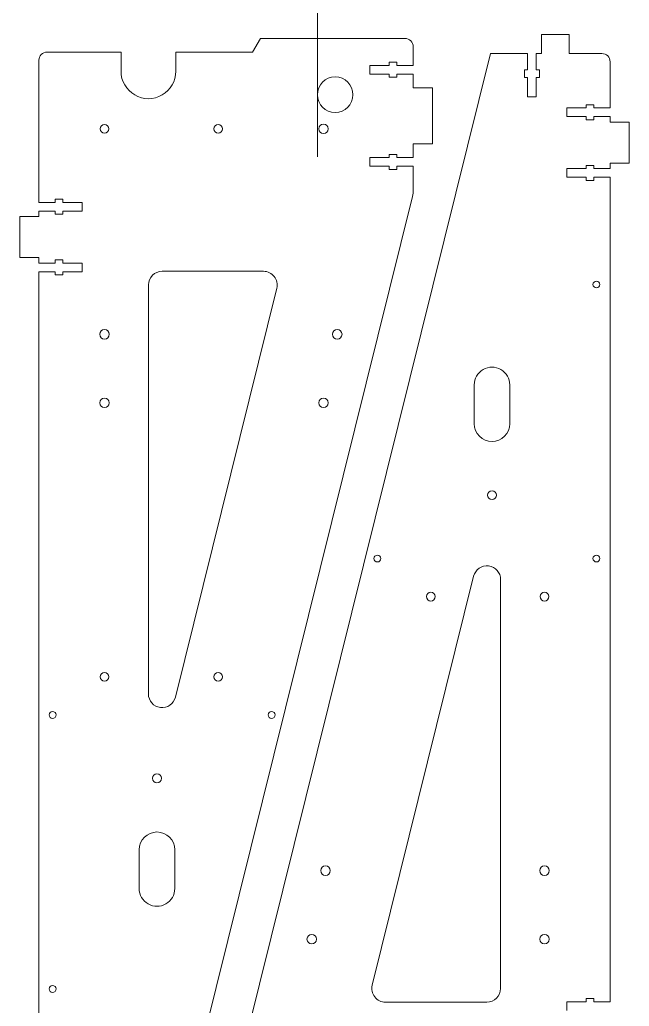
# Model space of a CAD drawing. Header units: millimetres. Extents: x -297 to 156, y -413 to 413.
# Drawn here: x -297.3 to -74.7, y -135.1 to 225 of the extents above; entities that cross this region are included whole.
import ezdxf

# ---------------------------------------------------------------- set-up
doc = ezdxf.new("R2010")
doc.units = ezdxf.units.MM
doc.header["$MEASUREMENT"] = 0
doc.layers.add('Layer 1', color=7, linetype='Continuous')

msp = doc.modelspace()

# ---------------------------------------------------------------- linework, layer by layer
at = {"layer": 'Layer 1', "lineweight": 9}
for points, knots in [([(-188.62, 197.6), (-188.62, 194.01), (-185.71, 191.1), (-182.12, 191.1), (-182.12, 191.1), (-178.53, 191.1), (-175.62, 194.01), (-175.62, 197.6), (-175.62, 197.6), (-175.62, 201.19), (-178.53, 204.1), (-182.12, 204.1), (-182.12, 204.1), (-185.71, 204.1), (-188.62, 201.19), (-188.62, 197.6), (-188.62, 89.91), (-188.62, 412.99), (-188.62, 197.6)], [0, 0, 0, 0, 0.2, 0.2, 0.2, 0.2, 0.4, 0.4, 0.4, 0.4, 0.6, 0.6, 0.6, 0.6, 1, 1, 1, 1.0001, 1.0001, 1.0001, 1.0001]), ([(-153.61, 215.16), (-153.61, 215.95), (-153.93, 216.72), (-154.49, 217.28), (-154.49, 217.28), (-155.06, 217.84), (-155.82, 218.16), (-156.61, 218.16)], [0, 0, 0, 0, 0.333333, 0.333333, 0.333333, 0.333333, 1, 1, 1, 1]), ([(-81.7, 209.63), (-81.7, 210.43), (-82.02, 211.19), (-82.58, 211.75), (-82.58, 211.75), (-83.14, 212.32), (-83.9, 212.63), (-84.7, 212.63)], [0, 0, 0, 0, 0.333333, 0.333333, 0.333333, 0.333333, 1, 1, 1, 1]), ([(-260.31, 206.16), (-260.31, 202.59), (-258.41, 199.28), (-255.31, 197.5), (-255.31, 197.5), (-252.22, 195.71), (-248.41, 195.71), (-245.31, 197.5), (-245.31, 197.5), (-242.22, 199.28), (-240.31, 202.59), (-240.31, 206.16)], [0, 0, 0, 0, 0.25, 0.25, 0.25, 0.25, 0.5, 0.5, 0.5, 0.5, 1, 1, 1, 1]), ([(-267.96, 185.16), (-267.96, 184.27), (-267.25, 183.56), (-266.36, 183.56), (-266.36, 183.56), (-265.48, 183.56), (-264.76, 184.27), (-264.76, 185.16), (-264.76, 185.16), (-264.76, 186.04), (-265.48, 186.76), (-266.36, 186.76), (-266.36, 186.76), (-267.25, 186.76), (-267.96, 186.04), (-267.96, 185.16)], [0, 0, 0, 0, 0.2, 0.2, 0.2, 0.2, 0.4, 0.4, 0.4, 0.4, 0.6, 0.6, 0.6, 0.6, 1, 1, 1, 1]), ([(-226.46, 185.16), (-226.46, 184.27), (-225.75, 183.56), (-224.86, 183.56), (-224.86, 183.56), (-223.98, 183.56), (-223.26, 184.27), (-223.26, 185.16), (-223.26, 185.16), (-223.26, 186.04), (-223.98, 186.76), (-224.86, 186.76), (-224.86, 186.76), (-225.75, 186.76), (-226.46, 186.04), (-226.46, 185.16)], [0, 0, 0, 0, 0.2, 0.2, 0.2, 0.2, 0.4, 0.4, 0.4, 0.4, 0.6, 0.6, 0.6, 0.6, 1, 1, 1, 1]), ([(-188.11, 185.16), (-188.11, 184.19), (-187.33, 183.41), (-186.36, 183.41), (-186.36, 183.41), (-185.4, 183.41), (-184.61, 184.19), (-184.61, 185.16), (-184.61, 185.16), (-184.61, 186.12), (-185.4, 186.91), (-186.36, 186.91), (-186.36, 186.91), (-187.33, 186.91), (-188.11, 186.12), (-188.11, 185.16)], [0, 0, 0, 0, 0.2, 0.2, 0.2, 0.2, 0.4, 0.4, 0.4, 0.4, 0.6, 0.6, 0.6, 0.6, 1, 1, 1, 1]), ([(-203.44, 126.95), (-203.07, 128.45), (-203.4, 130.03), (-204.35, 131.24), (-204.35, 131.24), (-205.3, 132.45), (-206.75, 133.16), (-208.29, 133.16)], [0, 0, 0, 0, 0.333333, 0.333333, 0.333333, 0.333333, 1, 1, 1, 1]), ([(-85.45, 128.34), (-85.45, 129.03), (-86.01, 129.59), (-86.7, 129.59), (-86.7, 129.59), (-87.39, 129.59), (-87.95, 129.03), (-87.95, 128.34), (-87.95, 128.34), (-87.95, 127.65), (-87.39, 127.09), (-86.7, 127.09), (-86.7, 127.09), (-86.01, 127.09), (-85.45, 127.65), (-85.45, 128.34)], [0, 0, 0, 0, 0.2, 0.2, 0.2, 0.2, 0.4, 0.4, 0.4, 0.4, 0.6, 0.6, 0.6, 0.6, 1, 1, 1, 1]), ([(-268.11, 110.16), (-268.11, 109.19), (-267.33, 108.41), (-266.36, 108.41), (-266.36, 108.41), (-265.4, 108.41), (-264.61, 109.19), (-264.61, 110.16), (-264.61, 110.16), (-264.61, 111.12), (-265.4, 111.91), (-266.36, 111.91), (-266.36, 111.91), (-267.33, 111.91), (-268.11, 111.12), (-268.11, 110.16)], [0, 0, 0, 0, 0.2, 0.2, 0.2, 0.2, 0.4, 0.4, 0.4, 0.4, 0.6, 0.6, 0.6, 0.6, 1, 1, 1, 1]), ([(-183.11, 110.16), (-183.11, 109.19), (-182.33, 108.41), (-181.36, 108.41), (-181.36, 108.41), (-180.4, 108.41), (-179.61, 109.19), (-179.61, 110.16), (-179.61, 110.16), (-179.61, 111.12), (-180.4, 111.91), (-181.36, 111.91), (-181.36, 111.91), (-182.33, 111.91), (-183.11, 111.12), (-183.11, 110.16)], [0, 0, 0, 0, 0.2, 0.2, 0.2, 0.2, 0.4, 0.4, 0.4, 0.4, 0.6, 0.6, 0.6, 0.6, 1, 1, 1, 1]), ([(-118.33, 91.68), (-118.33, 94), (-119.56, 96.15), (-121.58, 97.31), (-121.58, 97.31), (-123.59, 98.47), (-126.06, 98.47), (-128.08, 97.31), (-128.08, 97.31), (-130.09, 96.15), (-131.33, 94), (-131.33, 91.68)], [0, 0, 0, 0, 0.25, 0.25, 0.25, 0.25, 0.5, 0.5, 0.5, 0.5, 1, 1, 1, 1]), ([(-268.11, 85.16), (-268.11, 84.19), (-267.33, 83.41), (-266.36, 83.41), (-266.36, 83.41), (-265.4, 83.41), (-264.61, 84.19), (-264.61, 85.16), (-264.61, 85.16), (-264.61, 86.12), (-265.4, 86.91), (-266.36, 86.91), (-266.36, 86.91), (-267.33, 86.91), (-268.11, 86.12), (-268.11, 85.16)], [0, 0, 0, 0, 0.2, 0.2, 0.2, 0.2, 0.4, 0.4, 0.4, 0.4, 0.6, 0.6, 0.6, 0.6, 1, 1, 1, 1]), ([(-188.11, 85.16), (-188.11, 84.19), (-187.33, 83.41), (-186.36, 83.41), (-186.36, 83.41), (-185.4, 83.41), (-184.61, 84.19), (-184.61, 85.16), (-184.61, 85.16), (-184.61, 86.12), (-185.4, 86.91), (-186.36, 86.91), (-186.36, 86.91), (-187.33, 86.91), (-188.11, 86.12), (-188.11, 85.16)], [0, 0, 0, 0, 0.2, 0.2, 0.2, 0.2, 0.4, 0.4, 0.4, 0.4, 0.6, 0.6, 0.6, 0.6, 1, 1, 1, 1]), ([(-131.33, 77.55), (-131.33, 73.96), (-128.42, 71.05), (-124.83, 71.05), (-124.83, 71.05), (-121.24, 71.05), (-118.33, 73.96), (-118.33, 77.55)], [0, 0, 0, 0, 0.333333, 0.333333, 0.333333, 0.333333, 1, 1, 1, 1]), ([(-123.23, 51.46), (-123.23, 52.34), (-123.94, 53.06), (-124.83, 53.06), (-124.83, 53.06), (-125.71, 53.06), (-126.43, 52.34), (-126.43, 51.46), (-126.43, 51.46), (-126.43, 50.58), (-125.71, 49.86), (-124.83, 49.86), (-124.83, 49.86), (-123.94, 49.86), (-123.23, 50.58), (-123.23, 51.46)], [0, 0, 0, 0, 0.2, 0.2, 0.2, 0.2, 0.4, 0.4, 0.4, 0.4, 0.6, 0.6, 0.6, 0.6, 1, 1, 1, 1]), ([(-165.45, 28.34), (-165.45, 29.03), (-166.01, 29.59), (-166.7, 29.59), (-166.7, 29.59), (-167.39, 29.59), (-167.95, 29.03), (-167.95, 28.34), (-167.95, 28.34), (-167.95, 27.65), (-167.39, 27.09), (-166.7, 27.09), (-166.7, 27.09), (-166.01, 27.09), (-165.45, 27.65), (-165.45, 28.34)], [0, 0, 0, 0, 0.2, 0.2, 0.2, 0.2, 0.4, 0.4, 0.4, 0.4, 0.6, 0.6, 0.6, 0.6, 1, 1, 1, 1]), ([(-85.45, 28.34), (-85.45, 29.03), (-86.01, 29.59), (-86.7, 29.59), (-86.7, 29.59), (-87.39, 29.59), (-87.95, 29.03), (-87.95, 28.34), (-87.95, 28.34), (-87.95, 27.65), (-87.39, 27.09), (-86.7, 27.09), (-86.7, 27.09), (-86.01, 27.09), (-85.45, 27.65), (-85.45, 28.34)], [0, 0, 0, 0, 0.2, 0.2, 0.2, 0.2, 0.4, 0.4, 0.4, 0.4, 0.6, 0.6, 0.6, 0.6, 1, 1, 1, 1]), ([(-121.7, 20.66), (-121.7, 23.19), (-123.58, 25.32), (-126.09, 25.63), (-126.09, 25.63), (-128.6, 25.93), (-130.94, 24.32), (-131.55, 21.87)], [0, 0, 0, 0, 0.333333, 0.333333, 0.333333, 0.333333, 1, 1, 1, 1]), ([(-145.55, 14.43), (-145.55, 15.32), (-146.27, 16.03), (-147.15, 16.03), (-147.15, 16.03), (-148.03, 16.03), (-148.75, 15.32), (-148.75, 14.43), (-148.75, 14.43), (-148.75, 13.55), (-148.03, 12.83), (-147.15, 12.83), (-147.15, 12.83), (-146.27, 12.83), (-145.55, 13.55), (-145.55, 14.43)], [0, 0, 0, 0, 0.2, 0.2, 0.2, 0.2, 0.4, 0.4, 0.4, 0.4, 0.6, 0.6, 0.6, 0.6, 1, 1, 1, 1]), ([(-104.05, 14.43), (-104.05, 15.32), (-104.77, 16.03), (-105.65, 16.03), (-105.65, 16.03), (-106.53, 16.03), (-107.25, 15.32), (-107.25, 14.43), (-107.25, 14.43), (-107.25, 13.55), (-106.53, 12.83), (-105.65, 12.83), (-105.65, 12.83), (-104.77, 12.83), (-104.05, 13.55), (-104.05, 14.43)], [0, 0, 0, 0, 0.2, 0.2, 0.2, 0.2, 0.4, 0.4, 0.4, 0.4, 0.6, 0.6, 0.6, 0.6, 1, 1, 1, 1]), ([(-267.96, -14.84), (-267.96, -15.73), (-267.25, -16.44), (-266.36, -16.44), (-266.36, -16.44), (-265.48, -16.44), (-264.76, -15.73), (-264.76, -14.84), (-264.76, -14.84), (-264.76, -13.96), (-265.48, -13.24), (-266.36, -13.24), (-266.36, -13.24), (-267.25, -13.24), (-267.96, -13.96), (-267.96, -14.84)], [0, 0, 0, 0, 0.2, 0.2, 0.2, 0.2, 0.4, 0.4, 0.4, 0.4, 0.6, 0.6, 0.6, 0.6, 1, 1, 1, 1]), ([(-226.46, -14.84), (-226.46, -15.73), (-225.75, -16.44), (-224.86, -16.44), (-224.86, -16.44), (-223.98, -16.44), (-223.26, -15.73), (-223.26, -14.84), (-223.26, -14.84), (-223.26, -13.96), (-223.98, -13.24), (-224.86, -13.24), (-224.86, -13.24), (-225.75, -13.24), (-226.46, -13.96), (-226.46, -14.84)], [0, 0, 0, 0, 0.2, 0.2, 0.2, 0.2, 0.4, 0.4, 0.4, 0.4, 0.6, 0.6, 0.6, 0.6, 1, 1, 1, 1]), ([(-250.31, -21.07), (-250.31, -23.6), (-248.43, -25.73), (-245.92, -26.04), (-245.92, -26.04), (-243.41, -26.34), (-241.07, -24.73), (-240.46, -22.28)], [0, 0, 0, 0, 0.333333, 0.333333, 0.333333, 0.333333, 1, 1, 1, 1]), ([(-286.56, -28.75), (-286.56, -29.44), (-286, -30), (-285.31, -30), (-285.31, -30), (-284.62, -30), (-284.06, -29.44), (-284.06, -28.75), (-284.06, -28.75), (-284.06, -28.06), (-284.62, -27.5), (-285.31, -27.5), (-285.31, -27.5), (-286, -27.5), (-286.56, -28.06), (-286.56, -28.75)], [0, 0, 0, 0, 0.2, 0.2, 0.2, 0.2, 0.4, 0.4, 0.4, 0.4, 0.6, 0.6, 0.6, 0.6, 1, 1, 1, 1]), ([(-206.56, -28.75), (-206.56, -29.44), (-206, -30), (-205.31, -30), (-205.31, -30), (-204.62, -30), (-204.06, -29.44), (-204.06, -28.75), (-204.06, -28.75), (-204.06, -28.06), (-204.62, -27.5), (-205.31, -27.5), (-205.31, -27.5), (-206, -27.5), (-206.56, -28.06), (-206.56, -28.75)], [0, 0, 0, 0, 0.2, 0.2, 0.2, 0.2, 0.4, 0.4, 0.4, 0.4, 0.6, 0.6, 0.6, 0.6, 1, 1, 1, 1]), ([(-248.79, -51.87), (-248.79, -52.75), (-248.07, -53.47), (-247.19, -53.47), (-247.19, -53.47), (-246.3, -53.47), (-245.59, -52.75), (-245.59, -51.87), (-245.59, -51.87), (-245.59, -50.98), (-246.3, -50.27), (-247.19, -50.27), (-247.19, -50.27), (-248.07, -50.27), (-248.79, -50.98), (-248.79, -51.87)], [0, 0, 0, 0, 0.2, 0.2, 0.2, 0.2, 0.4, 0.4, 0.4, 0.4, 0.6, 0.6, 0.6, 0.6, 1, 1, 1, 1]), ([(-240.69, -77.96), (-240.69, -74.37), (-243.6, -71.46), (-247.19, -71.46), (-247.19, -71.46), (-250.78, -71.46), (-253.69, -74.37), (-253.69, -77.96)], [0, 0, 0, 0, 0.333333, 0.333333, 0.333333, 0.333333, 1, 1, 1, 1]), ([(-183.9, -85.57), (-183.9, -84.6), (-184.68, -83.82), (-185.65, -83.82), (-185.65, -83.82), (-186.62, -83.82), (-187.4, -84.6), (-187.4, -85.57), (-187.4, -85.57), (-187.4, -86.53), (-186.62, -87.32), (-185.65, -87.32), (-185.65, -87.32), (-184.68, -87.32), (-183.9, -86.53), (-183.9, -85.57)], [0, 0, 0, 0, 0.2, 0.2, 0.2, 0.2, 0.4, 0.4, 0.4, 0.4, 0.6, 0.6, 0.6, 0.6, 1, 1, 1, 1]), ([(-103.9, -85.57), (-103.9, -84.6), (-104.68, -83.82), (-105.65, -83.82), (-105.65, -83.82), (-106.62, -83.82), (-107.4, -84.6), (-107.4, -85.57), (-107.4, -85.57), (-107.4, -86.53), (-106.62, -87.32), (-105.65, -87.32), (-105.65, -87.32), (-104.68, -87.32), (-103.9, -86.53), (-103.9, -85.57)], [0, 0, 0, 0, 0.2, 0.2, 0.2, 0.2, 0.4, 0.4, 0.4, 0.4, 0.6, 0.6, 0.6, 0.6, 1, 1, 1, 1]), ([(-253.69, -92.09), (-253.69, -94.41), (-252.45, -96.56), (-250.44, -97.72), (-250.44, -97.72), (-248.43, -98.88), (-245.95, -98.88), (-243.94, -97.72), (-243.94, -97.72), (-241.93, -96.56), (-240.69, -94.41), (-240.69, -92.09)], [0, 0, 0, 0, 0.25, 0.25, 0.25, 0.25, 0.5, 0.5, 0.5, 0.5, 1, 1, 1, 1]), ([(-183.4, -198.01), (-183.4, -194.42), (-186.31, -191.51), (-189.9, -191.51), (-189.9, -191.51), (-193.49, -191.51), (-196.4, -194.42), (-196.4, -198.01), (-196.4, -198.01), (-196.4, -201.6), (-193.49, -204.51), (-189.9, -204.51), (-189.9, -204.51), (-186.31, -204.51), (-183.4, -201.6), (-183.4, -198.01), (-183.4, -90.32), (-183.4, -413.4), (-183.4, -198.01)], [0, 0, 0, 0, 0.2, 0.2, 0.2, 0.2, 0.4, 0.4, 0.4, 0.4, 0.6, 0.6, 0.6, 0.6, 1, 1, 1, 1.0001, 1.0001, 1.0001, 1.0001]), ([(-188.9, -110.57), (-188.9, -109.6), (-189.68, -108.82), (-190.65, -108.82), (-190.65, -108.82), (-191.62, -108.82), (-192.4, -109.6), (-192.4, -110.57), (-192.4, -110.57), (-192.4, -111.53), (-191.62, -112.32), (-190.65, -112.32), (-190.65, -112.32), (-189.68, -112.32), (-188.9, -111.53), (-188.9, -110.57)], [0, 0, 0, 0, 0.2, 0.2, 0.2, 0.2, 0.4, 0.4, 0.4, 0.4, 0.6, 0.6, 0.6, 0.6, 1, 1, 1, 1]), ([(-103.9, -110.57), (-103.9, -109.6), (-104.68, -108.82), (-105.65, -108.82), (-105.65, -108.82), (-106.62, -108.82), (-107.4, -109.6), (-107.4, -110.57), (-107.4, -110.57), (-107.4, -111.53), (-106.62, -112.32), (-105.65, -112.32), (-105.65, -112.32), (-104.68, -112.32), (-103.9, -111.53), (-103.9, -110.57)], [0, 0, 0, 0, 0.2, 0.2, 0.2, 0.2, 0.4, 0.4, 0.4, 0.4, 0.6, 0.6, 0.6, 0.6, 1, 1, 1, 1]), ([(-286.56, -128.75), (-286.56, -129.44), (-286, -130), (-285.31, -130), (-285.31, -130), (-284.62, -130), (-284.06, -129.44), (-284.06, -128.75), (-284.06, -128.75), (-284.06, -128.06), (-284.62, -127.5), (-285.31, -127.5), (-285.31, -127.5), (-286, -127.5), (-286.56, -128.06), (-286.56, -128.75)], [0, 0, 0, 0, 0.2, 0.2, 0.2, 0.2, 0.4, 0.4, 0.4, 0.4, 0.6, 0.6, 0.6, 0.6, 1, 1, 1, 1]), ([(-168.58, -127.36), (-168.95, -128.86), (-168.61, -130.44), (-167.66, -131.65), (-167.66, -131.65), (-166.71, -132.86), (-165.26, -133.57), (-163.72, -133.57)], [0, 0, 0, 0, 0.333333, 0.333333, 0.333333, 0.333333, 1, 1, 1, 1])]:
    msp.add_open_spline(points, degree=3, knots=knots, dxfattribs=at)
for points in [[(-106.7, 219.63), (-106.7, 219.63), (-106.7, 212.63), (-106.7, 212.63)], [(-96.7, 219.63), (-96.7, 219.63), (-106.7, 219.63), (-106.7, 219.63)], [(-96.7, 212.63), (-96.7, 212.63), (-96.7, 219.63), (-96.7, 219.63)], [(-212.31, 213.16), (-212.31, 213.16), (-209.43, 218.16), (-209.43, 218.16)], [(-156.61, 218.16), (-156.61, 218.16), (-209.43, 218.16), (-209.43, 218.16)], [(-287.31, 213.16), (-288.97, 213.16), (-290.31, 211.82), (-290.31, 210.16)], [(-287.31, 213.16), (-287.31, 213.16), (-260.31, 213.16), (-260.31, 213.16)], [(-260.31, 206.16), (-260.31, 206.16), (-260.31, 213.16), (-260.31, 213.16)], [(-240.31, 213.16), (-240.31, 213.16), (-240.31, 206.16), (-240.31, 206.16)], [(-240.31, 213.16), (-240.31, 213.16), (-212.31, 213.16), (-212.31, 213.16)], [(-125.44, 212.63), (-125.44, 212.63), (-218.1, -160.88), (-218.1, -160.88)], [(-153.61, 208.31), (-153.61, 208.31), (-153.61, 215.16), (-153.61, 215.16)], [(-111.85, 212.63), (-111.85, 212.63), (-125.44, 212.63), (-125.44, 212.63)], [(-111.85, 212.63), (-111.85, 212.63), (-111.85, 206.63), (-111.85, 206.63)], [(-108.7, 206.63), (-108.7, 206.63), (-108.7, 212.63), (-108.7, 212.63)], [(-106.7, 212.63), (-106.7, 212.63), (-108.7, 212.63), (-108.7, 212.63)], [(-84.7, 212.63), (-84.7, 212.63), (-96.7, 212.63), (-96.7, 212.63)], [(-290.31, 210.16), (-290.31, 210.16), (-290.31, 158.31), (-290.31, 158.31)], [(-159.61, 209.48), (-159.61, 209.48), (-162.41, 209.48), (-162.41, 209.48)], [(-162.41, 209.48), (-162.41, 209.48), (-162.41, 208.31), (-162.41, 208.31)], [(-159.61, 208.31), (-159.61, 208.31), (-159.61, 209.48), (-159.61, 209.48)], [(-81.7, 192.78), (-81.7, 192.78), (-81.7, 209.63), (-81.7, 209.63)], [(-162.41, 208.31), (-162.41, 208.31), (-169.41, 208.31), (-169.41, 208.31)], [(-169.41, 208.31), (-169.41, 208.31), (-169.41, 205.16), (-169.41, 205.16)], [(-153.61, 208.31), (-153.61, 208.31), (-159.61, 208.31), (-159.61, 208.31)], [(-111.85, 206.63), (-111.85, 206.63), (-113.02, 206.63), (-113.02, 206.63)], [(-113.02, 206.63), (-113.02, 206.63), (-113.02, 203.83), (-113.02, 203.83)], [(-107.52, 206.63), (-107.52, 206.63), (-108.7, 206.63), (-108.7, 206.63)], [(-107.52, 203.83), (-107.52, 203.83), (-107.52, 206.63), (-107.52, 206.63)], [(-169.41, 205.16), (-169.41, 205.16), (-162.41, 205.16), (-162.41, 205.16)], [(-162.41, 205.16), (-162.41, 205.16), (-162.41, 203.98), (-162.41, 203.98)], [(-162.41, 203.98), (-162.41, 203.98), (-159.61, 203.98), (-159.61, 203.98)], [(-159.61, 203.98), (-159.61, 203.98), (-159.61, 205.16), (-159.61, 205.16)], [(-159.61, 205.16), (-159.61, 205.16), (-153.61, 205.16), (-153.61, 205.16)], [(-153.61, 200.16), (-153.61, 200.16), (-153.61, 205.16), (-153.61, 205.16)], [(-113.02, 203.83), (-113.02, 203.83), (-111.85, 203.83), (-111.85, 203.83)], [(-111.85, 203.83), (-111.85, 203.83), (-111.85, 196.83), (-111.85, 196.83)], [(-108.7, 196.83), (-108.7, 196.83), (-108.7, 203.83), (-108.7, 203.83)], [(-108.7, 203.83), (-108.7, 203.83), (-107.52, 203.83), (-107.52, 203.83)], [(-146.61, 200.16), (-146.61, 200.16), (-153.61, 200.16), (-153.61, 200.16)], [(-146.61, 179.66), (-146.61, 179.66), (-146.61, 200.16), (-146.61, 200.16)], [(-111.85, 196.83), (-111.85, 196.83), (-108.7, 196.83), (-108.7, 196.83)], [(-90.5, 192.78), (-90.5, 192.78), (-97.5, 192.78), (-97.5, 192.78)], [(-97.5, 192.78), (-97.5, 192.78), (-97.5, 189.63), (-97.5, 189.63)], [(-87.7, 193.96), (-87.7, 193.96), (-90.5, 193.96), (-90.5, 193.96)], [(-90.5, 193.96), (-90.5, 193.96), (-90.5, 192.78), (-90.5, 192.78)], [(-87.7, 192.78), (-87.7, 192.78), (-87.7, 193.96), (-87.7, 193.96)], [(-81.7, 192.78), (-81.7, 192.78), (-87.7, 192.78), (-87.7, 192.78)], [(-97.5, 189.63), (-97.5, 189.63), (-90.5, 189.63), (-90.5, 189.63)], [(-90.5, 189.63), (-90.5, 189.63), (-90.5, 188.46), (-90.5, 188.46)], [(-90.5, 188.46), (-90.5, 188.46), (-87.7, 188.46), (-87.7, 188.46)], [(-87.7, 188.46), (-87.7, 188.46), (-87.7, 189.63), (-87.7, 189.63)], [(-87.7, 189.63), (-87.7, 189.63), (-81.7, 189.63), (-81.7, 189.63)], [(-81.7, 187.63), (-81.7, 187.63), (-81.7, 189.63), (-81.7, 189.63)], [(-74.7, 187.63), (-74.7, 187.63), (-81.7, 187.63), (-81.7, 187.63)], [(-74.7, 187.63), (-74.7, 187.63), (-74.7, 172.63), (-74.7, 172.63)], [(-153.61, 179.66), (-153.61, 179.66), (-146.61, 179.66), (-146.61, 179.66)], [(-153.61, 174.66), (-153.61, 174.66), (-153.61, 179.66), (-153.61, 179.66)], [(-162.41, 174.66), (-162.41, 174.66), (-169.41, 174.66), (-169.41, 174.66)], [(-169.41, 174.66), (-169.41, 174.66), (-169.41, 171.51), (-169.41, 171.51)], [(-159.61, 175.83), (-159.61, 175.83), (-162.41, 175.83), (-162.41, 175.83)], [(-162.41, 175.83), (-162.41, 175.83), (-162.41, 174.66), (-162.41, 174.66)], [(-159.61, 174.66), (-159.61, 174.66), (-159.61, 175.83), (-159.61, 175.83)], [(-153.61, 174.66), (-153.61, 174.66), (-159.61, 174.66), (-159.61, 174.66)], [(-169.41, 171.51), (-169.41, 171.51), (-162.41, 171.51), (-162.41, 171.51)], [(-162.41, 171.51), (-162.41, 171.51), (-162.41, 170.33), (-162.41, 170.33)], [(-162.41, 170.33), (-162.41, 170.33), (-159.61, 170.33), (-159.61, 170.33)], [(-159.61, 170.33), (-159.61, 170.33), (-159.61, 171.51), (-159.61, 171.51)], [(-159.61, 171.51), (-159.61, 171.51), (-153.61, 171.51), (-153.61, 171.51)], [(-153.61, 162.88), (-153.61, 162.88), (-153.61, 171.51), (-153.61, 171.51)], [(-90.5, 170.63), (-90.5, 170.63), (-97.5, 170.63), (-97.5, 170.63)], [(-97.5, 170.63), (-97.5, 170.63), (-97.5, 167.48), (-97.5, 167.48)], [(-87.7, 171.81), (-87.7, 171.81), (-90.5, 171.81), (-90.5, 171.81)], [(-90.5, 171.81), (-90.5, 171.81), (-90.5, 170.63), (-90.5, 170.63)], [(-87.7, 170.63), (-87.7, 170.63), (-87.7, 171.81), (-87.7, 171.81)], [(-81.7, 170.63), (-81.7, 170.63), (-87.7, 170.63), (-87.7, 170.63)], [(-74.7, 172.63), (-74.7, 172.63), (-81.7, 172.63), (-81.7, 172.63)], [(-81.7, 170.63), (-81.7, 170.63), (-81.7, 172.63), (-81.7, 172.63)], [(-97.5, 167.48), (-97.5, 167.48), (-90.5, 167.48), (-90.5, 167.48)], [(-90.5, 167.48), (-90.5, 167.48), (-90.5, 166.31), (-90.5, 166.31)], [(-90.5, 166.31), (-90.5, 166.31), (-87.7, 166.31), (-87.7, 166.31)], [(-87.7, 166.31), (-87.7, 166.31), (-87.7, 167.48), (-87.7, 167.48)], [(-87.7, 167.48), (-87.7, 167.48), (-81.7, 167.48), (-81.7, 167.48)], [(-81.7, -133.42), (-81.7, -133.42), (-81.7, 167.48), (-81.7, 167.48)], [(-153.91, 160.47), (-153.71, 161.26), (-153.61, 162.07), (-153.61, 162.88)], [(-281.51, 159.48), (-281.51, 159.48), (-284.31, 159.48), (-284.31, 159.48)], [(-284.31, 159.48), (-284.31, 159.48), (-284.31, 158.31), (-284.31, 158.31)], [(-281.51, 158.31), (-281.51, 158.31), (-281.51, 159.48), (-281.51, 159.48)], [(-246.58, -213.04), (-246.58, -213.04), (-153.91, 160.47), (-153.91, 160.47)], [(-284.31, 158.31), (-284.31, 158.31), (-290.31, 158.31), (-290.31, 158.31)], [(-290.31, 155.16), (-290.31, 155.16), (-290.31, 153.16), (-290.31, 153.16)], [(-290.31, 155.16), (-290.31, 155.16), (-284.31, 155.16), (-284.31, 155.16)], [(-284.31, 155.16), (-284.31, 155.16), (-284.31, 153.98), (-284.31, 153.98)], [(-274.51, 158.31), (-274.51, 158.31), (-281.51, 158.31), (-281.51, 158.31)], [(-281.51, 153.98), (-281.51, 153.98), (-281.51, 155.16), (-281.51, 155.16)], [(-281.51, 155.16), (-281.51, 155.16), (-274.51, 155.16), (-274.51, 155.16)], [(-274.51, 155.16), (-274.51, 155.16), (-274.51, 158.31), (-274.51, 158.31)], [(-297.31, 138.16), (-297.31, 138.16), (-297.31, 153.16), (-297.31, 153.16)], [(-297.31, 153.16), (-297.31, 153.16), (-290.31, 153.16), (-290.31, 153.16)], [(-284.31, 153.98), (-284.31, 153.98), (-281.51, 153.98), (-281.51, 153.98)], [(-297.31, 138.16), (-297.31, 138.16), (-290.31, 138.16), (-290.31, 138.16)], [(-290.31, 138.16), (-290.31, 138.16), (-290.31, 136.16), (-290.31, 136.16)], [(-281.51, 137.33), (-281.51, 137.33), (-284.31, 137.33), (-284.31, 137.33)], [(-284.31, 137.33), (-284.31, 137.33), (-284.31, 136.16), (-284.31, 136.16)], [(-281.51, 136.16), (-281.51, 136.16), (-281.51, 137.33), (-281.51, 137.33)], [(-284.31, 136.16), (-284.31, 136.16), (-290.31, 136.16), (-290.31, 136.16)], [(-274.51, 136.16), (-274.51, 136.16), (-281.51, 136.16), (-281.51, 136.16)], [(-274.51, 133.01), (-274.51, 133.01), (-274.51, 136.16), (-274.51, 136.16)], [(-290.31, 133.01), (-290.31, 133.01), (-290.31, -167.89), (-290.31, -167.89)], [(-290.31, 133.01), (-290.31, 133.01), (-284.31, 133.01), (-284.31, 133.01)], [(-284.31, 133.01), (-284.31, 133.01), (-284.31, 131.83), (-284.31, 131.83)], [(-284.31, 131.83), (-284.31, 131.83), (-281.51, 131.83), (-281.51, 131.83)], [(-281.51, 131.83), (-281.51, 131.83), (-281.51, 133.01), (-281.51, 133.01)], [(-281.51, 133.01), (-281.51, 133.01), (-274.51, 133.01), (-274.51, 133.01)], [(-245.31, 133.16), (-248.08, 133.16), (-250.31, 130.92), (-250.31, 128.16)], [(-208.29, 133.16), (-208.29, 133.16), (-245.31, 133.16), (-245.31, 133.16)], [(-250.31, 128.16), (-250.31, 128.16), (-250.31, -21.07), (-250.31, -21.07)], [(-240.46, -22.28), (-240.46, -22.28), (-203.44, 126.95), (-203.44, 126.95)], [(-131.33, 91.68), (-131.33, 91.68), (-131.33, 77.55), (-131.33, 77.55)], [(-118.33, 77.55), (-118.33, 77.55), (-118.33, 91.68), (-118.33, 91.68)], [(-131.55, 21.87), (-131.55, 21.87), (-168.58, -127.36), (-168.58, -127.36)], [(-121.7, -128.57), (-121.7, -128.57), (-121.7, 20.66), (-121.7, 20.66)], [(-253.69, -77.96), (-253.69, -77.96), (-253.69, -92.09), (-253.69, -92.09)], [(-240.69, -92.09), (-240.69, -92.09), (-240.69, -77.96), (-240.69, -77.96)], [(-126.7, -133.57), (-123.94, -133.57), (-121.7, -131.33), (-121.7, -128.57)], [(-87.7, -132.24), (-87.7, -132.24), (-90.5, -132.24), (-90.5, -132.24)], [(-90.5, -132.24), (-90.5, -132.24), (-90.5, -133.42), (-90.5, -133.42)], [(-87.7, -133.42), (-87.7, -133.42), (-87.7, -132.24), (-87.7, -132.24)], [(-163.72, -133.57), (-163.72, -133.57), (-126.7, -133.57), (-126.7, -133.57)], [(-90.5, -133.42), (-90.5, -133.42), (-97.5, -133.42), (-97.5, -133.42)], [(-97.5, -133.42), (-97.5, -133.42), (-97.5, -136.57), (-97.5, -136.57)], [(-81.7, -133.42), (-81.7, -133.42), (-87.7, -133.42), (-87.7, -133.42)]]:
    msp.add_open_spline(points, degree=3, dxfattribs=at)

doc.saveas('drawing.dxf')
